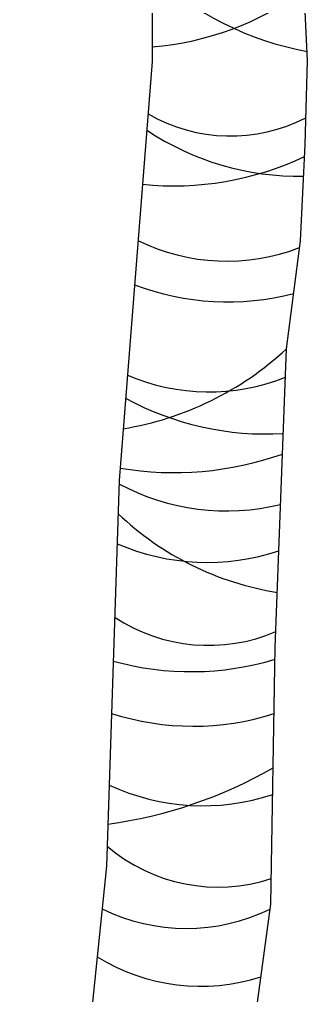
# Model space of a CAD drawing. Header units: millimetres. Extents: x 603916 to 1211550, y 1309898 to 2622648.
# Drawn here: x 604330.618 to 604331.489, y 1311064.545 to 1311067.495 of the extents above; entities that cross this region are included whole.
import ezdxf

# ---------------------------------------------------------------- set-up
doc = ezdxf.new("R2010")
doc.units = ezdxf.units.MM
doc.layers.add('elenarbi-Trees', color=42, linetype='Continuous')

# ---------------------------------------------------------------- blocks, each defined once
blk = doc.blocks.new('A$C7BB81706')
at = {"layer": 'elenarbi-Trees', "color": 3}
blk.add_lwpolyline([(306.92, 258.62), (306.92, 209.74), (302.43, 153), (300.74, 100.75), (296.24, 57.26), (293.99, 32.54), (291.18, 13.44), (288.93, 4.45), (288.97, 0.87), (324.79, 0), (321.1, 33.2), (321.5, 48.41), (320.28, 61.71), (320.28, 75.62), (323.01, 95.58), (323.61, 130.36), (325.12, 170.83), (327.03, 185.44), (327.66, 198.45), (327.98, 209.89), (327.35, 223.22)], dxfattribs=at)
at = {"layer": 'elenarbi-Trees', "color": 32}
for centre, radius, start, end in [((335.36, 252.06), 41.61, 226.8779, 259.6979), ((303.49, 252.61), 41.03, 274.8068, 305.8745), ((317.54, 222.08), 22.42, 240.0956, 297.1515), ((326.68, 230.9), 36.69, 236.0583, 271.2213), ((309.85, 234.36), 41.46, 264.1194, 295.3224), ((317.04, 210.09), 27.39, 243.9168, 291.1241), ((317.21, 212.95), 35.77, 249.2314, 284.3875), ((296.19, 201.93), 42.48, 279.2033, 312.9349), ((314.63, 193.15), 28.16, 246.8509, 291.5729), ((322.38, 199.21), 39.93, 241.4617, 273.3175), ((309.89, 198.2), 44.15, 260.4449, 289.452), ((316.98, 179.52), 30.67, 241.6527, 283.8877), ((330.2, 177.81), 40.48, 226.3997, 261.0395), ((314.38, 172.71), 30.82, 246.6225, 288.3977), ((314.57, 153.86), 23.22, 236.7017, 293.1356), ((312.18, 166.49), 39.41, 254.4829, 286.8257), ((312.48, 155.95), 36.26, 252.2158, 287.6164), ((292.71, 167.12), 61.25, 277.7037, 299.9931), ((313.8, 139.13), 30.22, 245.1289, 288.2466), ((315.85, 121.05), 23.16, 229.5645, 288.1725), ((311.55, 118.25), 25.95, 243.9234, 295.9836), ((313.48, 110.94), 26.49, 238.0588, 288.0017)]:
    blk.add_arc(centre, radius, start, end, dxfattribs=at)

msp = doc.modelspace()

# ---------------------------------------------------------------- block references
at = {"xscale": 0.02231228080109402, "yscale": 0.02231228080109402, "zscale": 0.02231228080109402}
msp.add_blockref('A$C7BB81706', (604324.1713, 1311062.6884), dxfattribs=at)

doc.saveas('drawing.dxf')
